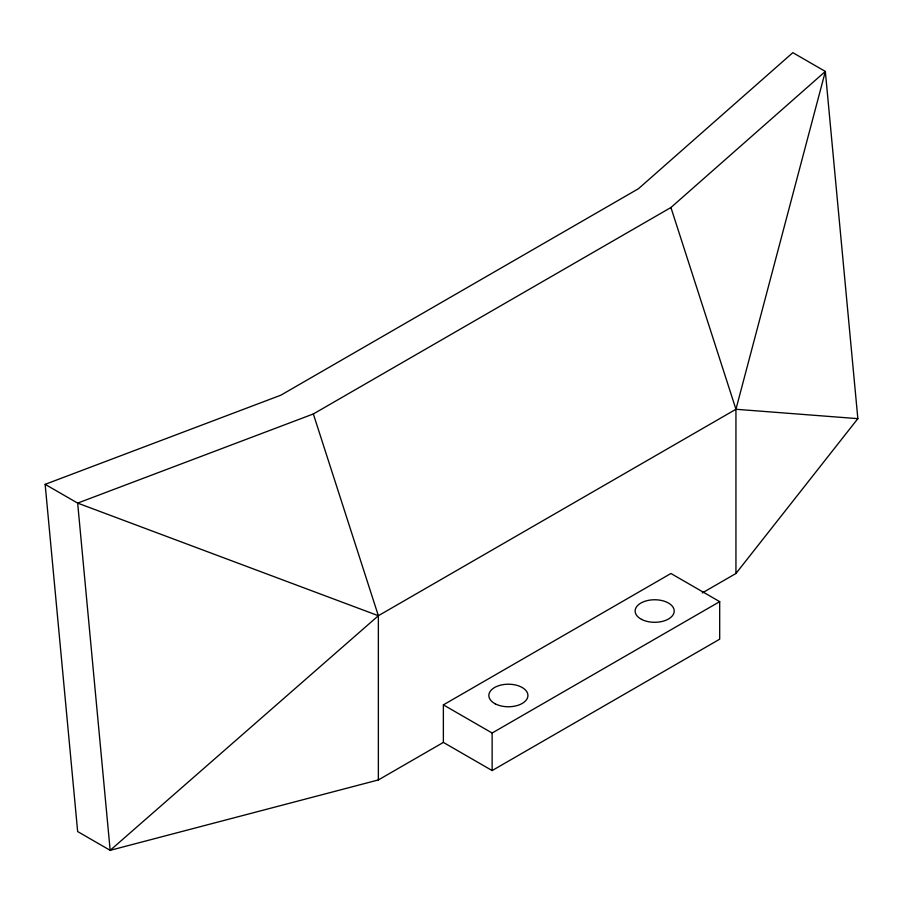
<?xml version="1.0" encoding="UTF-8"?>
<svg xmlns="http://www.w3.org/2000/svg" width="903" height="903" viewBox="0 0 903 903"><rect width="100%" height="100%" fill="white"/><g stroke="black" fill="none" stroke-linecap="round" stroke-linejoin="round"><path stroke-width="1.35" d="M702.229 592.955L735.945 573.495L735.945 409.273L825.342 71.439L792.834 52.667L638.421 188.738L280.833 395.198L45.15 484.347L77.658 831.561L110.166 850.333L378.357 779.944L443.373 742.413L492.135 770.564L719.691 639.189L719.691 601.646L670.929 573.495L443.373 704.871L443.373 742.413M735.945 573.495L857.85 418.653L825.342 71.439L670.929 207.509L313.341 413.958L77.658 503.106L45.15 484.347M313.341 413.958L378.357 615.722L110.166 850.333L77.658 503.106L378.357 615.722L735.945 409.273L857.85 418.653M443.373 704.871L492.135 733.022L719.691 601.646M670.929 207.509L735.945 409.273M492.135 733.022L492.135 770.564M378.357 615.722L378.357 779.944M495.25 703.832A19.539 11.276 0 0 0 527.476 697.884A19.539 11.276 0 0 0 502.44 684.745A19.539 11.276 0 0 0 495.25 703.832M641.536 619.379A19.539 11.276 0 0 0 673.762 613.43A19.539 11.276 0 0 0 648.726 600.292A19.539 11.276 0 0 0 641.536 619.379"/></g></svg>
